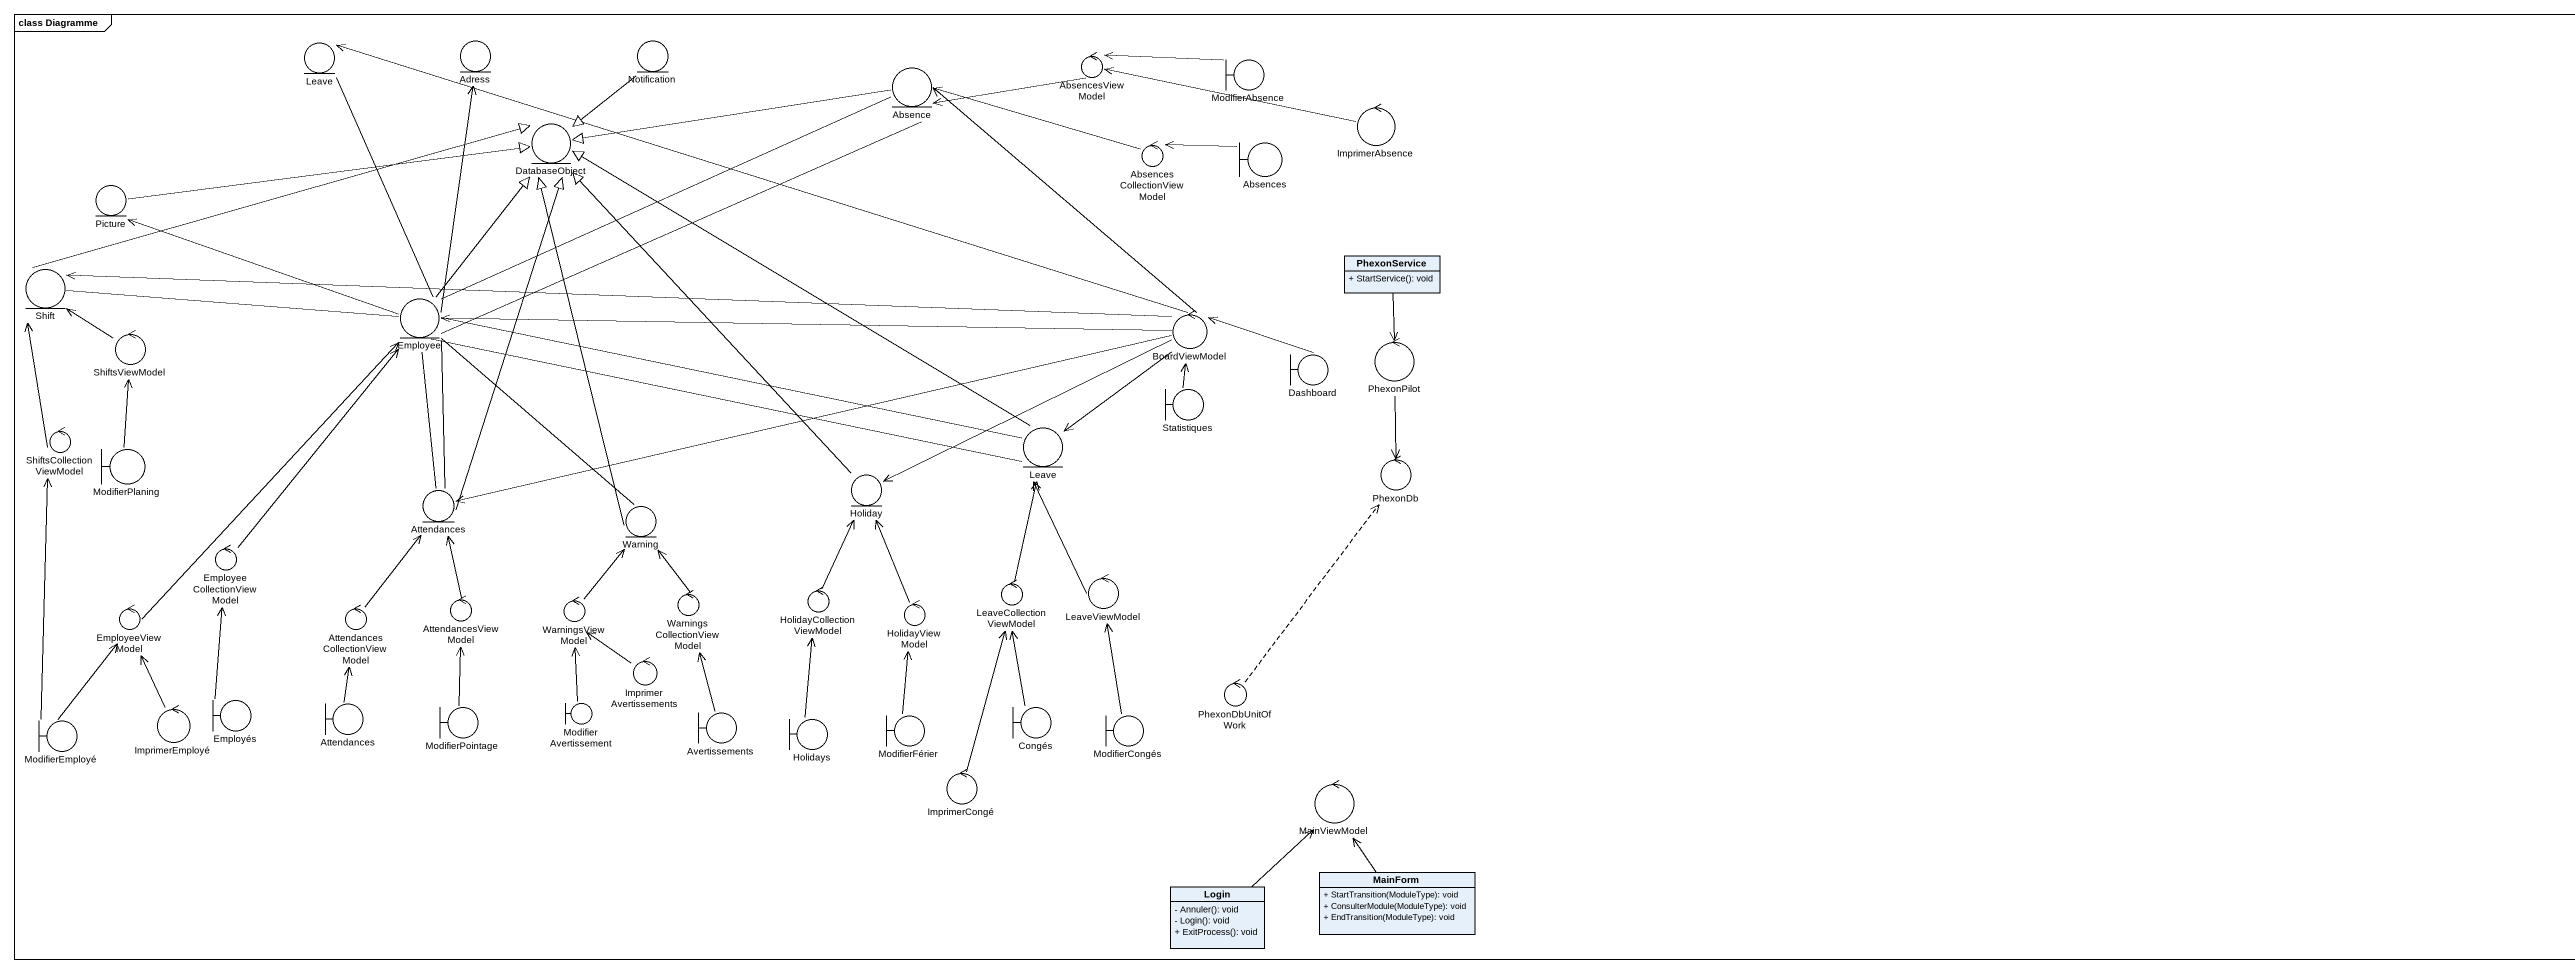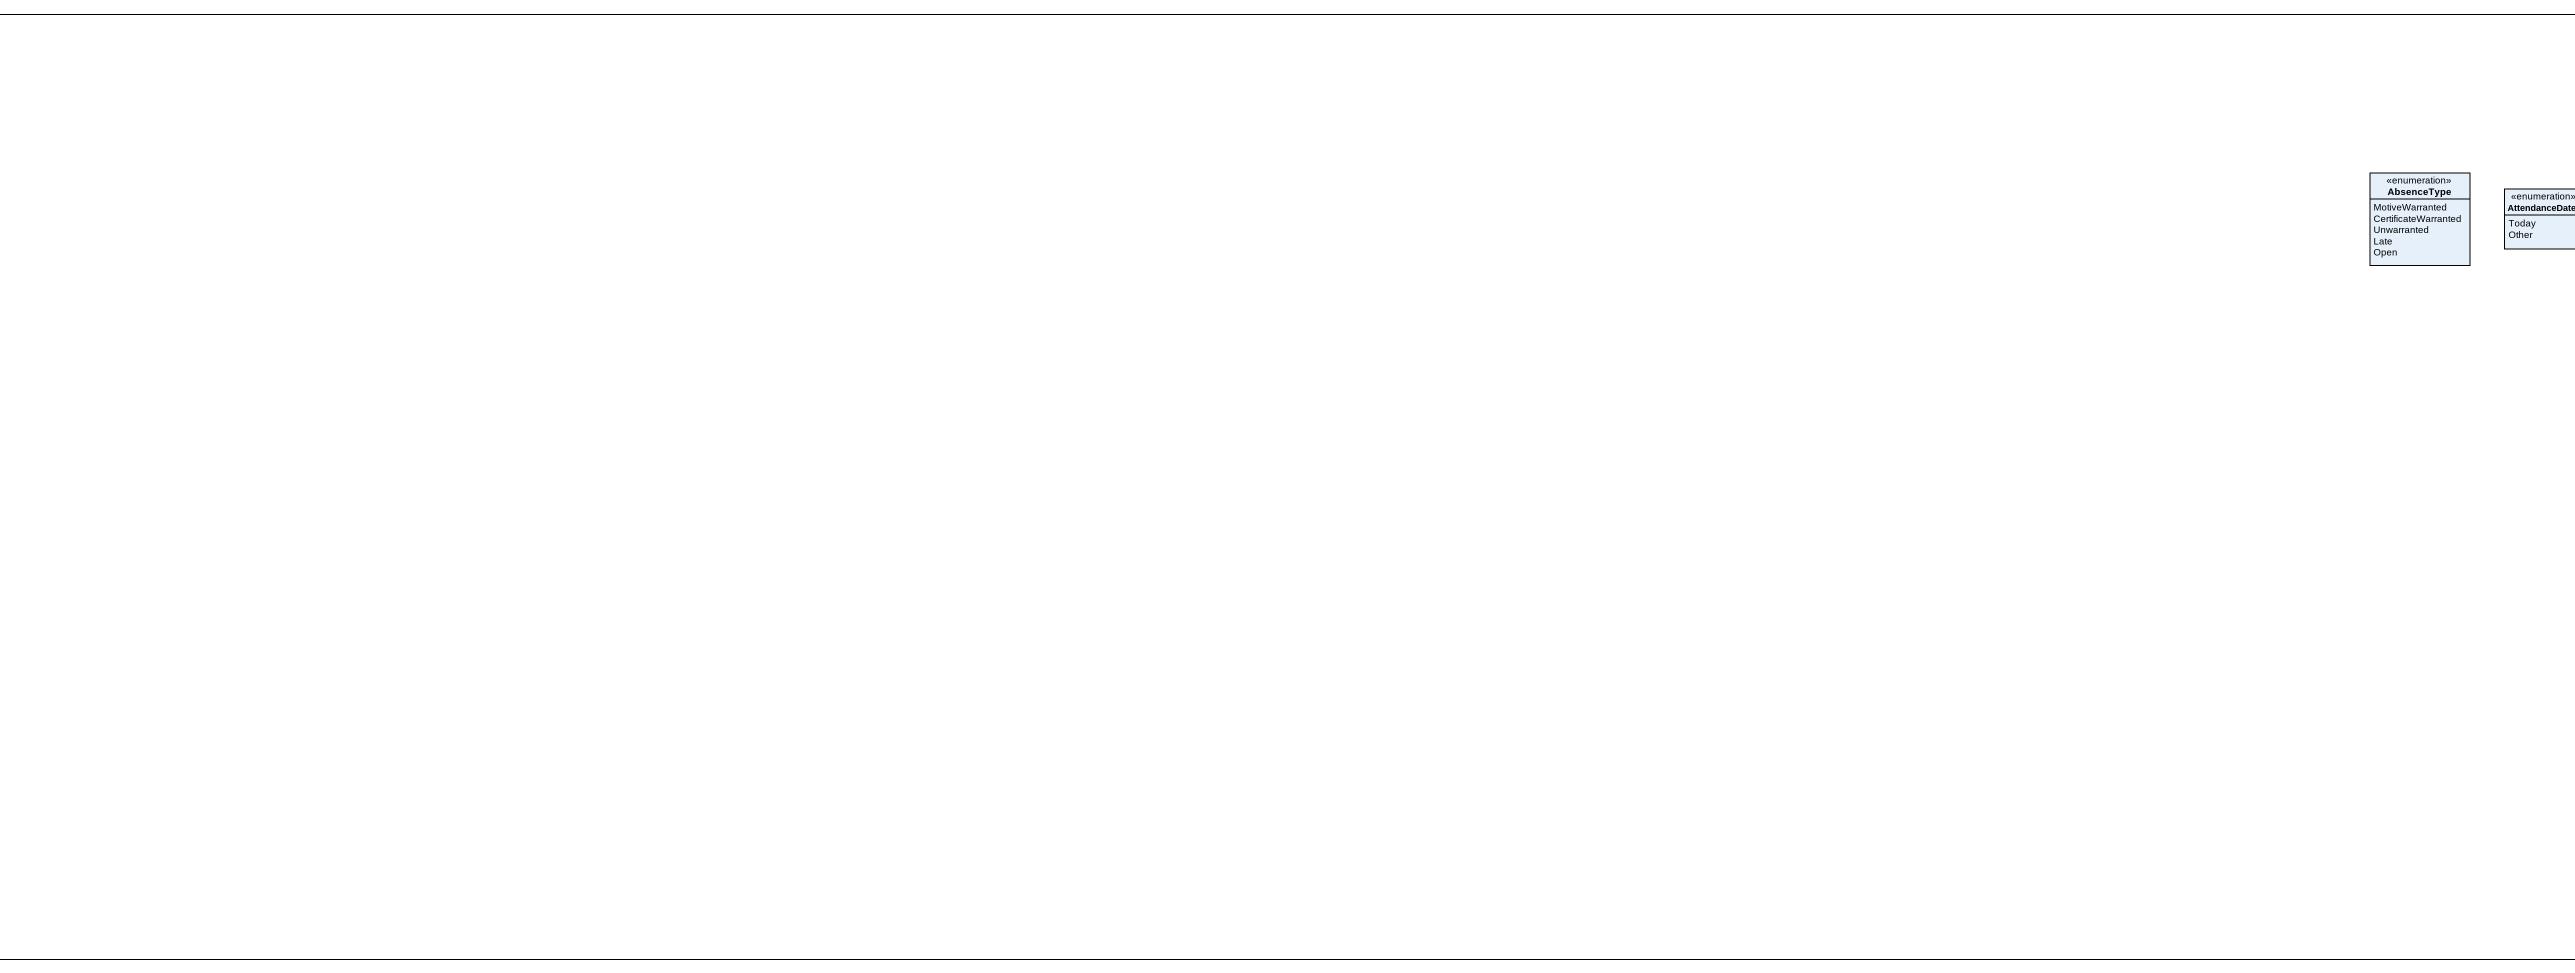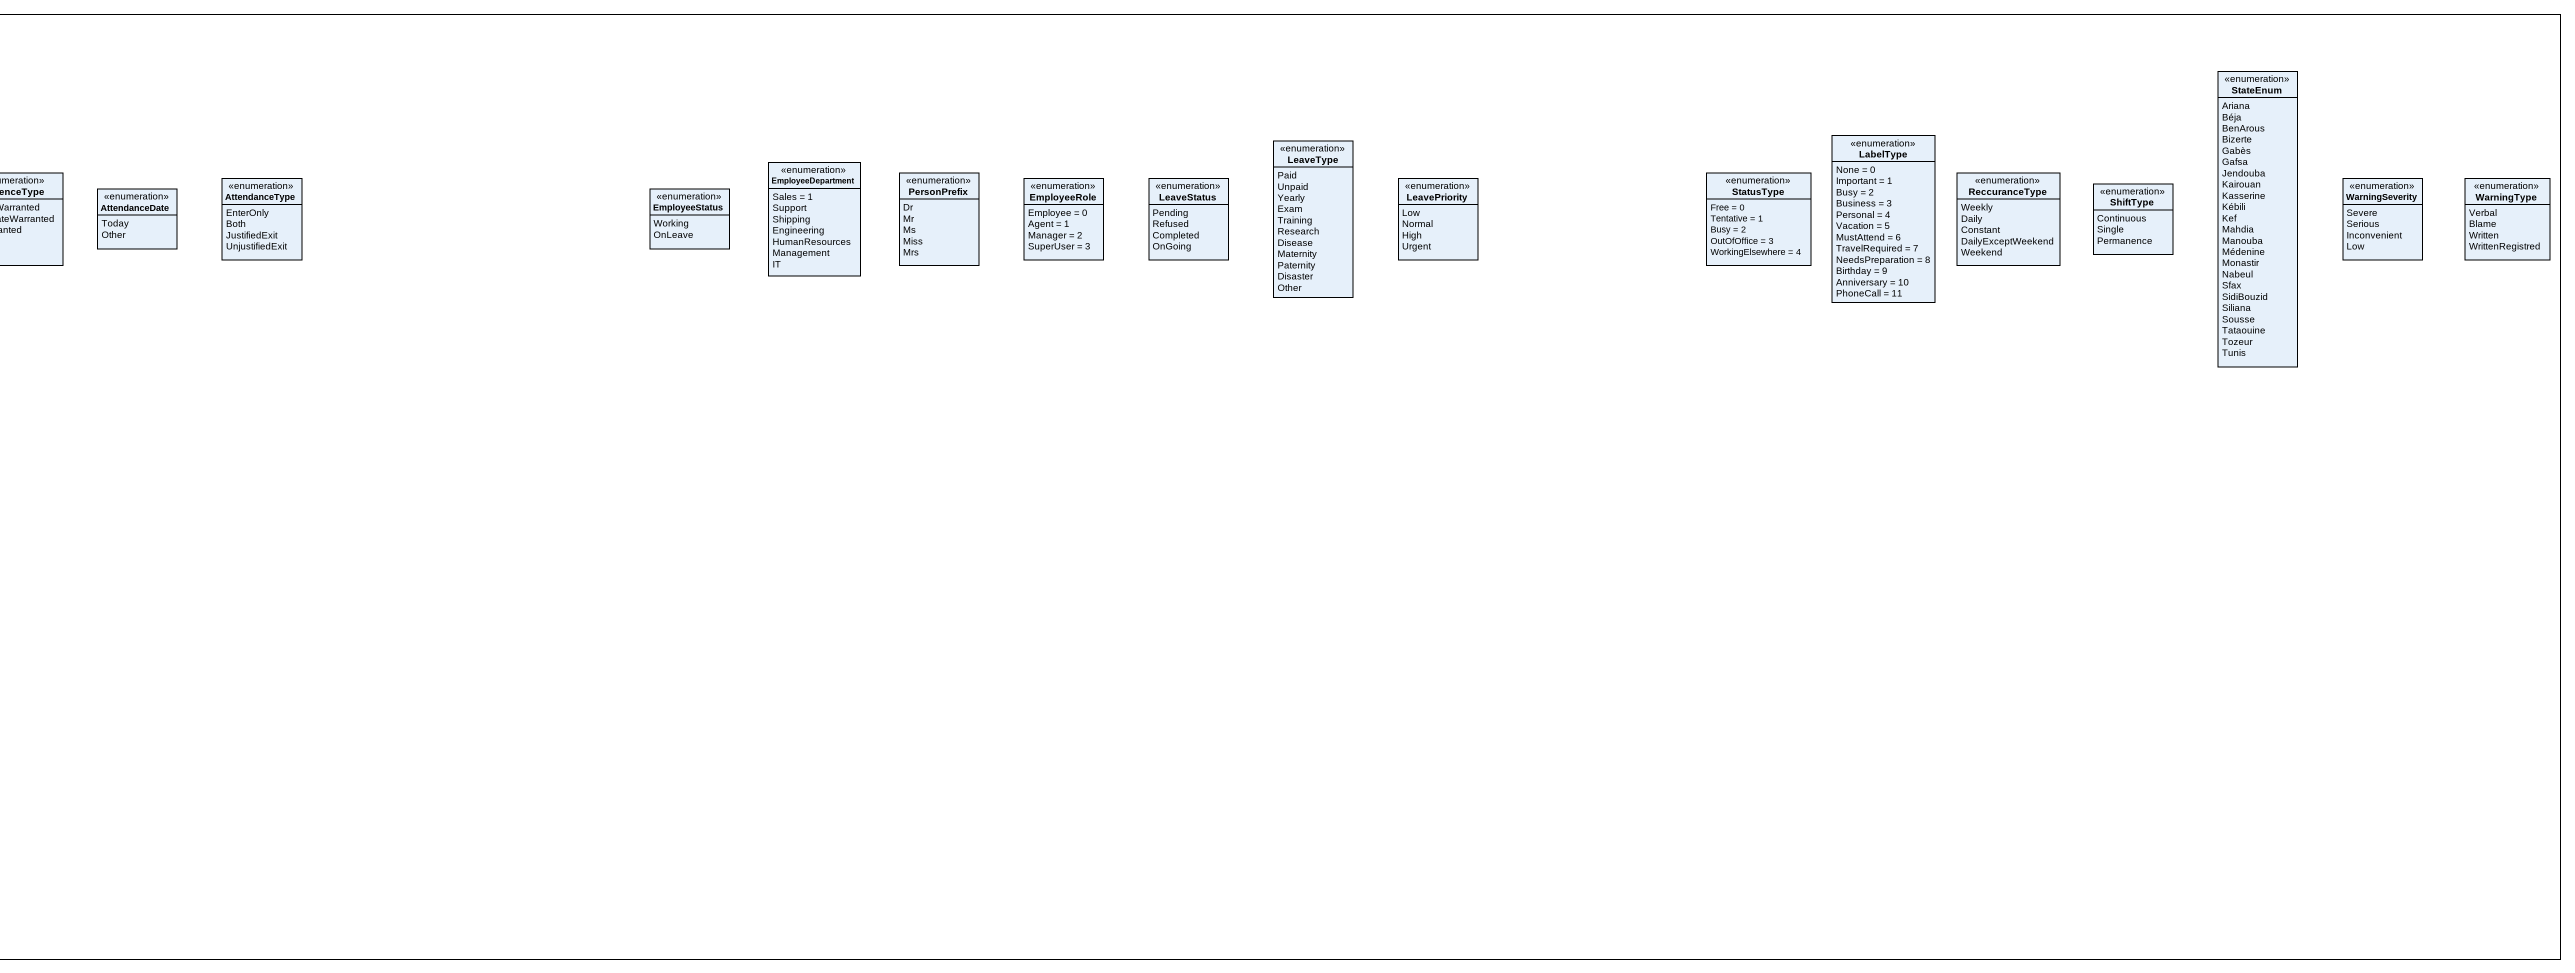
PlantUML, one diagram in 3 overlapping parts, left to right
@startuml
mainframe class Diagramme
allowmixing
hide circle
hide empty members
skinparam classAttributeIconSize 0
entity Leave
entity Adress
entity Notification
control AbsencesViewModel
boundary ModifierAbsence
entity Absence
enum StateEnum {
  Ariana
  Béja
  BenArous
  Bizerte
  Gabès
  Gafsa
  Jendouba
  Kairouan
  Kasserine
  Kébili
  Kef
  Mahdia
  Manouba
  Médenine
  Monastir
  Nabeul
  Sfax
  SidiBouzid
  Siliana
  Sousse
  Tataouine
  Tozeur
  Tunis
}
entity DatabaseObject
control ImprimerAbsence
enum LeaveType {
  Paid
  Unpaid
  Yearly
  Exam
  Training
  Research
  Disease
  Maternity
  Paternity
  Disaster
  Other
}
enum LabelType {
  None = 0
  Important = 1
  Busy = 2
  Business = 3
  Personal = 4
  Vacation = 5
  MustAttend = 6
  TravelRequired = 7
  NeedsPreparation = 8
  Birthday = 9
  Anniversary = 10
  PhoneCall = 11
}
control AbsencesCollectionViewModel
boundary Absences
enum AbsenceType {
  MotiveWarranted
  CertificateWarranted
  Unwarranted
  Late
  Open
}
enum AttendanceType {
  EnterOnly
  Both
  JustifiedExit
  UnjustifiedExit
}
enum EmployeeDepartment {
  Sales = 1
  Support
  Shipping
  Engineering
  HumanResources
  Management
  IT
}
enum PersonPrefix {
  Dr
  Mr
  Ms
  Miss
  Mrs
}
enum EmployeeRole {
  Employee = 0
  Agent = 1
  Manager = 2
  SuperUser = 3
}
enum LeaveStatus {
  Pending
  Refused
  Completed
  OnGoing
}
enum LeavePriority {
  Low
  Normal
  High
  Urgent
}
enum StatusType {
  Free = 0
  Tentative = 1
  Busy = 2
  OutOfOffice = 3
  WorkingElsewhere = 4
}
enum ReccuranceType {
  Weekly
  Daily
  Constant
  DailyExceptWeekend
  Weekend
}
enum WarningSeverity {
  Severe
  Serious
  Inconvenient
  Low
}
enum WarningType {
  Verbal
  Blame
  Written
  WrittenRegistred
}
entity Picture
enum AttendanceDate {
  Today
  Other
}
enum EmployeeStatus {
  Working
  OnLeave
}
enum ShiftType {
  Continuous
  Single
  Permanence
}
class PhexonService {
  + StartService(): void
}
entity Shift
entity Employee
control ShiftsViewModel
control BoardViewModel
boundary Dashboard
control PhexonPilot
boundary Statistiques
control ShiftsCollectionViewModel
boundary ModifierPlaning
entity "Leave" as Leave_2
control PhexonDb
entity Attendances
entity Holiday
entity Warning
control EmployeeCollectionViewModel
control LeaveViewModel
control EmployeeViewModel
control "AttendancesCollectionViewModel" as AttendancesCollectionViewMod
control AttendancesViewModel
control WarningsViewModel
control WarningsCollectionViewModel
control HolidayCollectionViewModel
control HolidayViewModel
control LeaveCollectionViewModel
control ImprimerAvertissements
boundary Employés
control PhexonDbUnitOfWork
boundary ModifierEmployé
control ImprimerEmployé
boundary "Attendances" as Attendances_2
boundary ModifierPointage
boundary ModifierAvertissement
boundary Avertissements
boundary Holidays
boundary ModifierFérier
boundary Congés
boundary ModifierCongés
control ImprimerCongé
control MainViewModel
class Login {
  - Annuler(): void
  - Login(): void
  + ExitProcess(): void
}
class MainForm {
  + StartTransition(ModuleType): void
  + ConsulterModule(ModuleType): void
  + EndTransition(ModuleType): void
}
Notification --|> DatabaseObject
AbsencesViewModel -left-> Absence
ModifierAbsence -left-> AbsencesViewModel
Absence -left-|> DatabaseObject
ImprimerAbsence -left-> AbsencesViewModel
AbsencesCollectionViewModel -left-> Absence
Absences -left-> AbsencesCollectionViewModel
Picture -right-|> DatabaseObject
PhexonService --> PhexonPilot
Shift -right-|> DatabaseObject
Employee -up- Leave
Employee -up-> Adress
Employee -right- Absence
Employee -right- Absence
Employee -up-|> DatabaseObject
Employee -left-> Picture
Employee -left- Shift
Employee -right- Leave_2
Employee -right- Leave_2
Employee -- Attendances
Employee -- Attendances
Employee -- Warning
ShiftsViewModel -up-> Shift
BoardViewModel -left-> Leave
BoardViewModel -up-> Absence
BoardViewModel -left-> Shift
BoardViewModel -left-> Employee
BoardViewModel --> Leave_2
BoardViewModel -left-> Attendances
BoardViewModel -left-> Holiday
Dashboard -left-> BoardViewModel
PhexonPilot --> PhexonDb
Statistiques -up-> BoardViewModel
ShiftsCollectionViewModel -up-> Shift
ModifierPlaning -up-> ShiftsViewModel
Leave_2 -left-|> DatabaseObject
Attendances -up-|> DatabaseObject
Holiday -up-|> DatabaseObject
Warning -up-|> DatabaseObject
EmployeeCollectionViewModel -up-> Employee
LeaveViewModel -up-> Leave_2
EmployeeViewModel -up-> Employee
AttendancesCollectionViewMod -up-> Attendances
AttendancesViewModel -up-> Attendances
WarningsViewModel -up-> Warning
WarningsCollectionViewModel -up-> Warning
HolidayCollectionViewModel -up-> Holiday
HolidayViewModel -up-> Holiday
LeaveCollectionViewModel -up-> Leave_2
ImprimerAvertissements -up-> WarningsViewModel
Employés -up-> EmployeeCollectionViewModel
PhexonDbUnitOfWork .up.> PhexonDb
ModifierEmployé -up-> ShiftsCollectionViewModel
ModifierEmployé -up-> EmployeeViewModel
ImprimerEmployé -up-> EmployeeViewModel
Attendances_2 -up-> AttendancesCollectionViewMod
ModifierPointage -up-> AttendancesViewModel
ModifierAvertissement -up-> WarningsViewModel
Avertissements -up-> WarningsCollectionViewModel
Holidays -up-> HolidayCollectionViewModel
ModifierFérier -up-> HolidayViewModel
Congés -up-> LeaveCollectionViewModel
ModifierCongés -up-> LeaveViewModel
ImprimerCongé -up-> LeaveCollectionViewModel
Login -up-> MainViewModel
MainForm -up-> MainViewModel
@enduml
